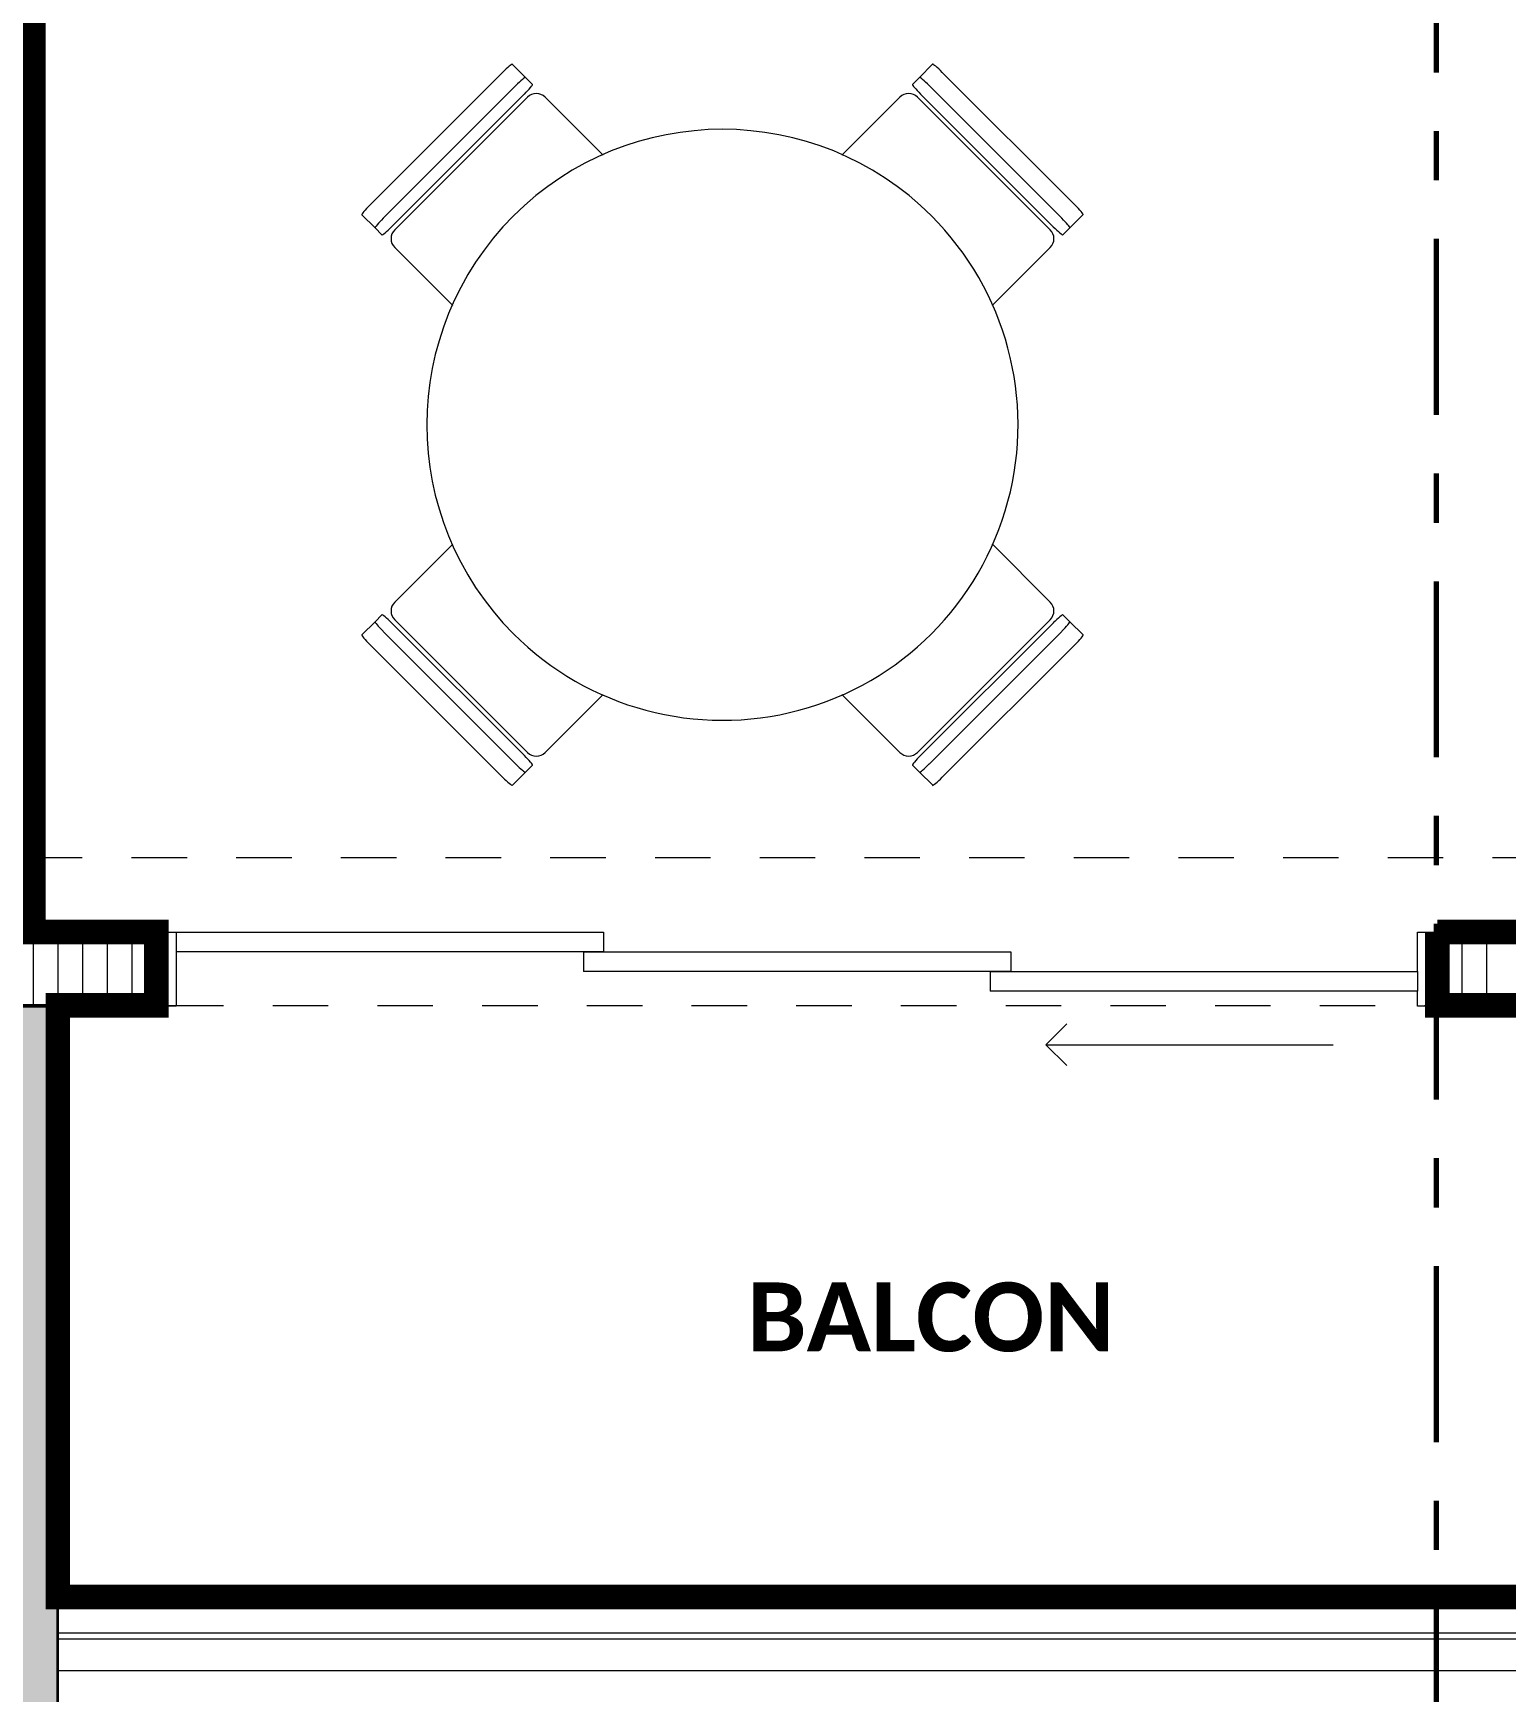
# Model space of a CAD drawing. Header units: metres. Extents: x -144 to 1000, y -717 to 29.
# Drawn here: x 560.761 to 563.751, y -569.413 to -566.045 of the extents above; entities that cross this region are included whole.
import ezdxf

# ---------------------------------------------------------------- set-up
doc = ezdxf.new("R2010")
doc.units = ezdxf.units.M
doc.linetypes.add('basculante modificado', pattern=[0.18, 0.1125, -0.0675])
doc.linetypes.add('Dash Dot 3_16_', pattern=[0.595313, 0.357187, -0.119063, 0, -0.119063])
doc.layers.get('0').update_dxf_attribs({"color": 1})
doc.layers.add('00-MEDICION', color=30, linetype='Continuous')
for name, color, linetype, lineweight in [('A-DETL', 1, 'Continuous', 9), ('A-DOOR', 1, 'Continuous', 9), ('A-DOOR-FRAM', 1, 'Continuous', 9), ('A-FLOR-HRAL', 1, 'Continuous', 9), ('A-WALL', 4, 'Continuous', 9), ('G-ANNO-SYMB', 1, 'Continuous', 9), ('G-ANNO-TEXT', 2, 'Continuous', 9), ('I-FURN', 2, 'Continuous', 9)]:
    doc.layers.add(name, color=color, linetype=linetype, lineweight=lineweight)
doc.layers.add('A-WALL-PATT', color=7, linetype='Continuous', lineweight=35, true_color=0x9c9c9c)
doc.styles.add('Calibri_B', font='calibrib.ttf', dxfattribs={"height": 0.165})

# ---------------------------------------------------------------- blocks, each defined once
blk = doc.blocks.new('O')
at = {"layer": 'A-WALL-PATT', "lineweight": 5, "true_color": 0x747474}
h = blk.add_hatch(color=8, dxfattribs=at)
h.paths.add_polyline_path([(565.6527, -506.7686), (565.6527, -505.0177), (565.3527, -505.0177), (565.3527, -506.7686)])
h.paths.add_polyline_path([(559.0026, -506.7686), (559.0026, -505.0177), (558.7026, -505.0177), (558.7026, -506.7686)])
at = {"layer": 'A-DETL', "color": 7, "linetype": 'basculante modificado'}
for p, q in [((570.8025, -504.7177), (561.2027, -504.7177)), ((561.2018, -505.0177), (570.8025, -505.0177))]:
    blk.add_line(p, q, dxfattribs=at)
at = {"layer": 'A-DOOR'}
for q in [(567.7009, -505.055), (567.7009, -505.1398), (568.2419, -505.0974)]:
    blk.add_line((567.6585, -505.0974), q, dxfattribs=at)
at = {"layer": 'A-DOOR-FRAM', "lineweight": 15}
for p, q in [((565.8529, -504.8688), (565.8929, -504.8688)), ((568.4129, -504.9488), (568.4129, -504.8688)), ((568.4129, -504.8688), (568.4529, -504.8688)), ((565.8929, -504.9088), (565.8929, -505.0188)), ((568.4129, -505.0188), (568.4129, -504.9888)), ((565.8929, -505.0188), (565.8529, -505.0188)), ((568.4529, -505.0188), (568.4129, -505.0188))]:
    blk.add_line(p, q, dxfattribs=at)
at = {"layer": 'A-DOOR-FRAM'}
for p, q in [((565.8929, -504.8688), (566.7604, -504.8688)), ((565.8929, -504.8688), (565.8929, -504.9088)), ((566.7604, -504.8688), (566.7604, -504.9088)), ((566.7604, -504.9088), (565.8929, -504.9088)), ((566.7196, -504.9088), (567.5871, -504.9088)), ((566.7196, -504.9088), (566.7196, -504.9488)), ((567.5871, -504.9088), (567.5871, -504.9488)), ((567.5871, -504.9488), (566.7196, -504.9488)), ((567.5454, -504.9488), (568.4129, -504.9488)), ((567.5454, -504.9488), (567.5454, -504.9888)), ((568.4129, -504.9488), (568.4129, -504.9888)), ((568.4129, -504.9888), (567.5454, -504.9888))]:
    blk.add_line(p, q, dxfattribs=at)
at = {"layer": 'A-FLOR-HRAL'}
for p, q in [((571.2117, -506.2926), (565.6527, -506.2926)), ((571.2237, -506.3046), (565.6527, -506.3046))]:
    blk.add_line(p, q, dxfattribs=at)
at = {"layer": 'A-WALL', "lineweight": 35}
for p, q in [((565.8529, -504.8688), (565.6027, -504.8688)), ((565.8529, -505.0188), (565.8529, -504.8688)), ((568.753, -504.8688), (568.4529, -504.8688)), ((568.4529, -504.8688), (568.4529, -505.0188)), ((564.3527, -505.0188), (565.8529, -505.0188)), ((565.6527, -505.0177), (565.3527, -505.0177)), ((565.6527, -506.7686), (565.6527, -505.0177)), ((568.4529, -505.0188), (569.213, -505.0188))]:
    blk.add_line(p, q, dxfattribs=at)
at = {"layer": 'A-WALL'}
for p, q in [((565.6527, -506.2186), (571.1525, -506.2186)), ((571.3025, -506.3686), (565.6527, -506.3686))]:
    blk.add_line(p, q, dxfattribs=at)
at = {"layer": 'A-WALL-PATT', "color": 8, "lineweight": 5, "true_color": 0x727272}
for p, q in [((565.6027, -504.8688), (565.6027, -505.0177)), ((565.6527, -504.8688), (565.6527, -505.0177)), ((565.7027, -504.8688), (565.7027, -505.0177)), ((565.7527, -504.8688), (565.7527, -505.0177)), ((565.8027, -504.8688), (565.8027, -505.0177)), ((565.8527, -504.8688), (565.8527, -505.0177)), ((568.5027, -504.8688), (568.5027, -505.0188)), ((568.5527, -504.8688), (568.5527, -505.0188))]:
    blk.add_line(p, q, dxfattribs=at)
at = {"layer": 'G-ANNO-SYMB', "linetype": 'Dash Dot 3_16_', "lineweight": 70}
blk.add_line((568.4505, -500.6799), (568.4505, -510.5505), dxfattribs=at)
at = {"layer": 'I-FURN'}
for p, q in [((566.2863, -503.3923), (566.5557, -503.1229)), ((566.602, -503.1334), (566.5752, -503.1065)), ((567.4286, -503.1065), (567.4018, -503.1333)), ((567.4482, -503.1229), (567.7176, -503.3923)), ((566.5825, -503.1498), (566.3131, -503.4192)), ((566.6161, -503.1475), (566.602, -503.1334)), ((567.4018, -503.1333), (567.3877, -503.1474)), ((567.6907, -503.4191), (567.4213, -503.1497)), ((566.3303, -503.4364), (566.5997, -503.167)), ((566.606, -503.1733), (566.3366, -503.4427)), ((566.7599, -503.2912), (566.6419, -503.1733)), ((567.3619, -503.1732), (567.244, -503.2912)), ((567.6673, -503.4426), (567.3978, -503.1732)), ((567.4041, -503.167), (567.6735, -503.4364)), ((566.2699, -503.4119), (566.2967, -503.4387)), ((567.7071, -503.4387), (567.734, -503.4118)), ((566.2967, -503.4387), (566.3108, -503.4528)), ((567.6931, -503.4528), (567.7071, -503.4387)), ((566.3366, -503.4786), (566.4545, -503.5966)), ((567.5493, -503.5965), (567.6673, -503.4786)), ((566.4546, -504.0807), (566.3366, -504.1986)), ((567.6673, -504.1986), (567.5493, -504.0806)), ((566.3108, -504.2244), (566.2967, -504.2385)), ((566.3366, -504.2345), (566.606, -504.5039)), ((567.3979, -504.5039), (567.6673, -504.2345)), ((567.7072, -504.2384), (567.6931, -504.2244)), ((566.2967, -504.2385), (566.2699, -504.2653)), ((566.3131, -504.258), (566.5826, -504.5274)), ((566.5998, -504.5102), (566.3304, -504.2408)), ((567.6736, -504.2408), (567.4042, -504.5102)), ((567.4214, -504.5274), (567.6908, -504.258)), ((567.734, -504.2653), (567.7072, -504.2384)), ((566.5557, -504.5543), (566.2863, -504.2848)), ((567.7176, -504.2848), (567.4482, -504.5542)), ((566.642, -504.5039), (566.7599, -504.386)), ((567.244, -504.386), (567.362, -504.5039)), ((566.6021, -504.5438), (566.6162, -504.5297)), ((567.3878, -504.5297), (567.4019, -504.5438)), ((566.5752, -504.5707), (566.6021, -504.5438)), ((567.4019, -504.5438), (567.4287, -504.5706))]:
    blk.add_line(p, q, dxfattribs=at)
for centre, radius, start, end in [((566.624, -503.1912), 0.0254, 45, 135), ((567.3799, -503.1912), 0.0254, 45, 135), ((567.0019, -503.8386), 0.6, 45, 225), ((567.0019, -503.8386), 0.6, 225, 45), ((566.3546, -503.4606), 0.0254, 135, 225), ((567.6493, -503.4606), 0.0254, 315, 45), ((566.3546, -504.2166), 0.0254, 135, 225), ((567.6493, -504.2165), 0.0254, 315, 45), ((566.624, -504.486), 0.0254, 225, 315), ((567.3799, -504.4859), 0.0254, 225, 315)]:
    blk.add_arc(centre, radius, start, end, dxfattribs=at)
for centre, major_axis, start_param, end_param in [((566.5572, -503.1245), (0.018, 0.018), 0, 1.570796), ((567.4466, -503.1245), (-0.018, 0.018), 4.712389, 6.283185), ((566.5841, -503.1513), (-0.018, -0.018), 3.141593, 4.712389), ((566.5982, -503.1654), (-0.018, -0.018), 1.570796, 3.141593), ((567.4057, -503.1654), (0.018, -0.018), 3.141593, 4.712389), ((567.4198, -503.1513), (0.018, -0.018), 1.570796, 3.141593), ((566.2878, -503.3939), (-0.018, -0.018), 4.712389, 6.283185), ((567.716, -503.3939), (0.018, -0.018), 0, 1.570796), ((566.3147, -503.4208), (0.018, 0.018), 1.570796, 3.141593), ((567.6892, -503.4207), (-0.018, 0.018), 3.141593, 4.712389), ((566.3288, -503.4348), (0.018, 0.018), 3.141593, 4.712389), ((567.6751, -503.4348), (-0.018, 0.018), 1.570796, 3.141593), ((566.3288, -504.2424), (0.018, -0.018), 1.570796, 3.141593), ((567.6751, -504.2423), (-0.018, -0.018), 3.141593, 4.712389), ((566.2879, -504.2833), (-0.018, 0.018), 0, 1.570796), ((566.3147, -504.2564), (0.018, -0.018), 3.141593, 4.712389), ((567.6892, -504.2564), (-0.018, -0.018), 1.570796, 3.141593), ((567.7161, -504.2832), (0.018, 0.018), 4.712389, 6.283185), ((566.5841, -504.5259), (-0.018, 0.018), 1.570796, 3.141593), ((566.5982, -504.5118), (-0.018, 0.018), 3.141593, 4.712389), ((567.4057, -504.5117), (0.018, 0.018), 1.570796, 3.141593), ((567.4198, -504.5258), (0.018, 0.018), 3.141593, 4.712389), ((566.5573, -504.5527), (0.018, -0.018), 4.712389, 6.283185), ((567.4466, -504.5527), (-0.018, -0.018), 0, 1.570796)]:
    blk.add_ellipse(centre, major_axis=major_axis, ratio=0.087156, start_param=start_param, end_param=end_param, dxfattribs=at)
at = {"layer": 'G-ANNO-TEXT', "style": 'Calibri_B'}
blk.add_text('BALCON', height=0.14, dxfattribs=at).set_placement((567.0517, -505.7201))

msp = doc.modelspace()

# ---------------------------------------------------------------- linework, layer by layer
at = {"layer": '00-MEDICION'}
msp.add_lwpolyline([(563.6115, -567.87, 0.05, 0.05, 0), (563.6115, -568.0189, 0.05, 0.05, 0), (565.9611, -568.0189, 0.05, 0.05, 0), (565.9611, -568.12, 0.05, 0.05, 0), (566.3111, -568.12, 0.05, 0.05, 0), (566.3111, -569.2199, 0.05, 0.05, 0), (560.8114, -569.2199, 0.05, 0.05, 0), (560.8114, -568.0189, 0.05, 0.05, 0), (561.0115, -568.0189, 0.05, 0.05, 0), (561.0114, -567.87, 0.05, 0.05, 0), (560.7614, -567.87, 0.05, 0.05, 0), (560.7614, -563.4199, 0.05, 0.05, 0), (559.3112, -563.4199, 0.05, 0.05, 0), (559.3112, -561.7699, 0, 0, 0)], format="xyseb", dxfattribs=at)
at = {"layer": '00-MEDICION', "const_width": 0.05}
msp.add_lwpolyline([(563.6115, -567.87), (563.9116, -567.87)], dxfattribs=at)

# ---------------------------------------------------------------- block references
at = {"color": 3}
msp.add_blockref('O', (-4.8414, -63.0012), dxfattribs=at)

doc.saveas('drawing.dxf')
